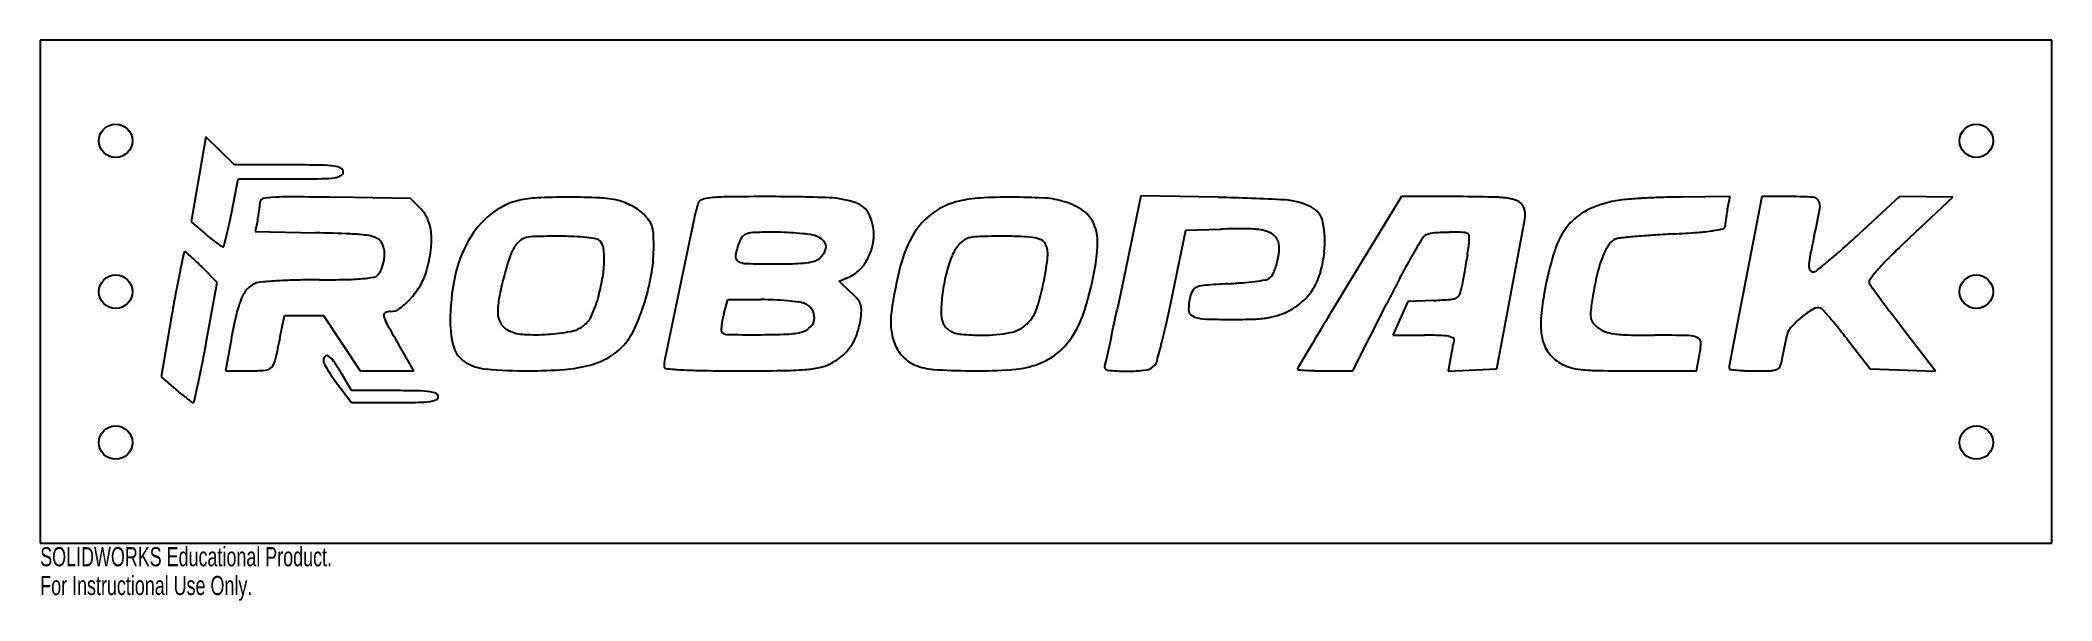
# Model space of a CAD drawing. Header units: inches. Extents: x -0.4 to 19.6, y 6.9 to 12.5.
import ezdxf

# ---------------------------------------------------------------- set-up
doc = ezdxf.new("R2010")
doc.units = ezdxf.units.IN
doc.header["$MEASUREMENT"] = 0
doc.styles.add('SLDTEXTSTYLE0', font='TXT', dxfattribs={"width": 0.7})

msp = doc.modelspace()

# ---------------------------------------------------------------- linework, layer by layer
at = {"color": 7, "linetype": 'Continuous', "lineweight": 25}
for p, q in [((19.625, 12.5), (-0.375, 12.5)), ((-0.375, 12.5), (-0.375, 7.5)), ((19.625, 7.5), (19.625, 12.5)), ((1.272, 11.54), (1.127, 10.696)), ((1.558, 11.26), (1.272, 11.54)), ((2.098, 11.26), (1.558, 11.26)), ((1.529, 10.794), (1.594, 11.122)), ((1.594, 11.122), (2.116, 11.122)), ((3.305, 10.925), (2.558, 10.938)), ((3.411, 10.82), (3.305, 10.925)), ((10.567, 10.952), (10.398, 10.135)), ((11.336, 10.938), (10.567, 10.952)), ((13.159, 10.945), (12.642, 10.097)), ((13.722, 10.945), (13.159, 10.945)), ((16.426, 10.945), (15.939, 10.941)), ((16.402, 10.822), (16.426, 10.945)), ((16.741, 10.945), (16.579, 10.104)), ((17.031, 10.945), (16.741, 10.945)), ((18.11, 10.945), (17.706, 10.571)), ((18.641, 10.941), (18.11, 10.945)), ((18.212, 10.536), (18.641, 10.941)), ((1.127, 10.696), (1.279, 10.564)), ((1.787, 10.717), (1.763, 10.598)), ((6.127, 10.727), (5.983, 10.044)), ((10.884, 9.967), (11.015, 10.61)), ((11.015, 10.61), (11.364, 10.622)), ((14.109, 9.232), (14.387, 10.717)), ((1.455, 10.464), (1.478, 10.558)), ((1.763, 10.598), (2.361, 10.584)), ((1.054, 10.385), (1.017, 10.212)), ((1.383, 10.09), (1.235, 10.242)), ((13.8, 10.283), (13.785, 10.195)), ((13.815, 10.363), (13.8, 10.283)), ((1.275, 9.494), (1.383, 10.09)), ((5.983, 10.044), (5.834, 9.328)), ((7.567, 10.103), (7.672, 10.149)), ((7.686, 9.992), (7.567, 10.103)), ((10.398, 10.135), (10.332, 9.819)), ((12.642, 10.097), (12.444, 9.77)), ((13.77, 10.112), (13.759, 10.051)), ((13.785, 10.195), (13.77, 10.112)), ((16.579, 10.104), (16.517, 9.78)), ((17.929, 9.917), (17.839, 10.038)), ((6.421, 9.777), (6.46, 9.921)), ((6.46, 9.921), (6.791, 9.921)), ((12.677, 9.213), (13.009, 9.877)), ((13.224, 9.902), (13.075, 9.567)), ((13.481, 9.913), (13.224, 9.902)), ((0.934, 9.774), (0.826, 9.154)), ((2.008, 9.537), (2.053, 9.764)), ((2.053, 9.764), (2.44, 9.764)), ((2.44, 9.764), (2.807, 9.213)), ((16.517, 9.78), (16.464, 9.503)), ((18.159, 9.615), (18.037, 9.774)), ((18.47, 9.209), (18.159, 9.615)), ((1.522, 9.518), (1.466, 9.213)), ((3.341, 9.213), (3.186, 9.478)), ((10.273, 9.543), (10.221, 9.307)), ((12.278, 9.492), (12.13, 9.244)), ((13.075, 9.567), (13.387, 9.567)), ((16.464, 9.503), (16.418, 9.258)), ((16.946, 9.331), (16.99, 9.557)), ((17.591, 9.527), (17.818, 9.232)), ((1.466, 9.213), (1.699, 9.213)), ((2.807, 9.213), (3.341, 9.213)), ((12.401, 9.213), (12.677, 9.213)), ((13.646, 9.34), (13.623, 9.209)), ((13.623, 9.209), (14.109, 9.232)), ((15.477, 9.213), (16.093, 9.213)), ((16.093, 9.213), (16.117, 9.336)), ((17.818, 9.232), (18.47, 9.209)), ((0.826, 9.154), (0.974, 9.026)), ((1.156, 8.907), (1.193, 9.073)), ((2.581, 9.08), (2.72, 8.898)), ((2.72, 9.016), (2.616, 9.193)), ((3.151, 9.016), (2.72, 9.016)), ((2.72, 8.898), (3.151, 8.898)), ((-0.375, 7.5), (19.625, 7.5))]:
    msp.add_line(p, q, dxfattribs=at)
for centre in [(0.375, 11.5), (18.875, 11.5), (0.375, 10), (18.875, 10), (0.375, 8.5), (18.875, 8.5)]:
    msp.add_circle(centre, 0.166, dxfattribs=at)
for centre, radius, start, end in [((2.098, -16.429), 27.689, 89.3385, 90), ((2.404, 10.102), 1.156, 82.7133, 89.3385), ((2.527, 11.062), 0.188, 62.0729, 82.7133), ((2.595, 11.191), 0.0425, 359.9986, 62.0729), ((2.122, 36.697), 25.575, 269.9879, 270.6787), ((2.412, 12.208), 1.084, 270.6787, 277.5239), ((2.53, 11.308), 0.176, 277.5239, 298.9021), ((2.595, 11.191), 0.0427, 298.9021, 359.9986), ((0.123, 11.046), 1.696, 350.5514, 352.3004), ((0.311, 11.02), 1.507, 352.3004, 354.0469), ((1.523, 10.894), 0.288, 354.0469, 360), ((1.843, 10.894), 0.0315, 100.4761, 180), ((2, 10.04), 0.9, 93.3922, 100.4761), ((2.122, 7.989), 2.954, 89.5421, 93.3922), ((1.79, -33.502), 44.446, 89.0102, 89.5421), ((3.186, 10.595), 0.318, 22.248, 44.9781), ((4.548, 10.222), 0.705, 103.4129, 129.2815), ((4.604, 9.985), 0.948, 92.4269, 103.4129), ((4.875, 3.584), 7.355, 89.9969, 92.4269), ((4.875, 3.643), 7.296, 87.5506, 89.9969), ((5.144, 9.933), 1, 76.941, 87.5506), ((5.272, 10.483), 0.435, 67.7669, 76.941), ((5.152, 10.19), 0.752, 61.6732, 67.7669), ((5.161, 10.206), 0.734, 55.5348, 61.6732), ((5.376, 10.519), 0.354, 44.9455, 55.5348), ((7.876, 10.357), 1.788, 163.1338, 168.0513), ((6.221, 10.859), 0.0584, 108.7252, 163.1338), ((6.332, 10.533), 0.403, 95.6244, 108.7252), ((6.481, 9.015), 1.928, 90.5241, 95.6244), ((6.849, -31.195), 42.14, 89.9814, 90.5241), ((6.857, -5.662), 16.607, 87.8876, 89.9814), ((7.437, 10.038), 0.896, 70.3559, 87.8876), ((7.661, 10.665), 0.23, 26.7666, 70.3559), ((8.93, 10.184), 0.736, 103.1915, 125.3749), ((9.037, 9.728), 1.204, 93.1884, 103.1915), ((9.29, 5.195), 5.745, 90.0472, 93.1884), ((9.29, 5.03), 5.909, 87.0262, 90.0472), ((9.55, 10.047), 0.886, 74.7528, 87.0262), ((9.593, 10.202), 0.725, 57.9265, 74.7528), ((9.809, 10.546), 0.319, 26.8244, 57.9265), ((11.042, -5.419), 16.359, 86.6416, 88.9698), ((11.962, 10.25), 0.663, 62.848, 86.6416), ((12.165, 10.647), 0.218, 11.0214, 62.848), ((13.722, -1.582), 12.527, 88.134, 90), ((14.111, 10.345), 0.593, 71.0556, 88.134), ((14.264, 10.793), 0.12, 21.1376, 71.0556), ((14.171, 10.757), 0.219, 349.3919, 21.1376), ((15.248, 10.312), 0.553, 115.9348, 141.5353), ((15.512, 9.77), 1.156, 101.1851, 115.9348), ((15.446, 10.105), 0.814, 94.5755, 101.1851), ((15.948, 3.83), 7.109, 93.2325, 94.5755), ((15.991, 3.066), 7.875, 91.8219, 93.2325), ((16.016, 2.284), 8.657, 90.5073, 91.8219), ((18.262, 10.45), 1.898, 168.6901, 170.2452), ((17.031, 7.269), 3.676, 86.631, 90), ((17.243, 10.866), 0.073, 30.457, 86.631), ((8.02, 12.584), 9.464, 347.5947, 349.2984), ((17.212, 10.847), 0.109, 349.2984, 30.457), ((-3.457, 11.733), 5.073, 346.6074, 347.8765), ((-7.245, 12.546), 8.947, 347.8765, 348.7064), ((0.256, 11.023), 1.561, 348.6901, 350.5514), ((3.046, 10.537), 0.469, 5.2514, 22.248), ((4.683, 10.056), 0.919, 129.2815, 150.4843), ((5.284, 10.428), 0.483, 34.8486, 44.9455), ((5.511, 10.586), 0.207, 15.8044, 34.8486), ((5.373, 10.547), 0.351, 2.2911, 15.8044), ((7.471, 10.57), 0.442, 0.0003, 26.7666), ((8.907, 10.217), 0.696, 125.3749, 148.5108), ((9.728, 10.505), 0.409, 0.2629, 26.8244), ((11.602, 3.426), 7.2, 89.7895, 91.9001), ((11.626, 9.795), 0.83, 79.4464, 89.7895), ((11.727, 10.34), 0.276, 59.2065, 79.4464), ((11.378, 10.494), 1.019, 354.5108, 11.0214), ((15.424, 10.172), 0.778, 141.5353, 162.3364), ((15.943, 12.719), 2.136, 274.284, 278.4484), ((16.073, 11.843), 1.25, 278.4484, 283.1382), ((16.352, 10.65), 0.0253, 283.1382, 0), ((16.607, 10.65), 0.23, 173.3928, 180), ((18.005, 10.488), 1.637, 171.8407, 173.3928), ((18.203, 10.46), 1.837, 170.2452, 171.8407), ((2.435, 11.903), 1.769, 229.1588, 231.6556), ((1.909, 11.237), 0.92, 231.6556, 235.729), ((2.004, 11.377), 1.09, 235.729, 238.473), ((1.44, 10.457), 0.0101, 238.473, 314.9999), ((1.425, 10.472), 0.0313, 314.9999, 346.359), ((1.73, -17.313), 27.905, 87.9874, 88.7031), ((2.653, 8.97), 1.605, 82.2552, 87.9874), ((2.816, 10.169), 0.396, 68.7077, 82.2552), ((2.916, 10.424), 0.122, 36.1514, 68.7077), ((2.882, 10.399), 0.163, 9.7992, 36.1514), ((2.714, 10.37), 0.335, 354.379, 9.7992), ((1.811, 10.653), 1.715, 344.9293, 351.9311), ((2.791, 10.514), 0.725, 351.9311, 5.2514), ((4.979, 9.889), 1.259, 150.4843, 168.2433), ((4.758, 10.181), 0.493, 146.7661, 161.4415), ((4.563, 10.309), 0.26, 129.9243, 146.7661), ((4.486, 10.401), 0.139, 103.0633, 129.9243), ((4.559, 10.085), 0.464, 91.21, 103.0633), ((4.776, -0.212), 10.763, 90, 91.21), ((4.776, 6.355), 4.196, 87.8428, 90), ((4.873, 8.922), 1.627, 83.4661, 87.8428), ((4.926, 9.38), 1.166, 78.8882, 83.4661), ((5.136, 10.451), 0.075, 45, 78.8882), ((5.099, 10.414), 0.128, 8.9423, 45), ((4.516, 10.322), 0.717, 358.8793, 8.9423), ((4.165, 10.442), 1.56, 349.7151, 359.2062), ((3.126, 10.457), 2.599, 359.2062, 2.2911), ((7.288, 10.218), 0.764, 159.1833, 169.2384), ((6.771, 10.415), 0.211, 140.9983, 159.1833), ((6.675, 10.492), 0.0877, 106.0181, 140.9983), ((6.736, 10.279), 0.309, 91.3446, 106.0181), ((6.926, 2.211), 8.38, 90, 91.3446), ((6.926, 7.712), 2.879, 87.4636, 90), ((6.939, 8.016), 2.574, 84.7054, 87.4636), ((6.965, 8.299), 2.29, 82.0544, 84.7054), ((7.245, 10.302), 0.268, 69.1826, 82.0544), ((7.256, 10.332), 0.236, 50.322, 69.1826), ((7.186, 10.531), 0.274, 314.9999, 332.0287), ((7.352, 10.447), 0.0861, 10.3269, 50.322), ((7.346, 10.446), 0.0922, 332.0287, 10.3269), ((7.387, 10.577), 0.527, 330.1956, 344.8027), ((7.414, 10.57), 0.5, 344.8027, 0.0003), ((9.308, 9.971), 1.166, 148.5108, 165.49), ((9.071, 10.196), 0.413, 141.8116, 159.3134), ((8.988, 10.261), 0.308, 126.6899, 141.8116), ((8.903, 10.375), 0.166, 102.6674, 126.6899), ((8.977, 10.046), 0.502, 91.293, 102.6674), ((9.191, 0.563), 9.988, 90, 91.293), ((9.191, 4.218), 6.333, 88.3073, 90), ((9.349, 9.58), 0.968, 81.5304, 88.3073), ((9.437, 10.166), 0.376, 70.0201, 81.5304), ((9.53, 10.424), 0.102, 39.6901, 70.0201), ((9.514, 10.41), 0.123, 15.8143, 39.6901), ((9.414, 10.382), 0.228, 0.7657, 15.8143), ((8.697, 10.501), 1.44, 349.8486, 0.2629), ((11.789, 10.443), 0.156, 28.1581, 59.2065), ((11.787, 10.442), 0.158, 357.2401, 28.1581), ((11.216, 10.47), 0.729, 347.2999, 357.2401), ((23.618, 4.384), 11.952, 149.0256, 150.0399), ((13.432, 10.498), 0.0722, 110.9937, 149.0256), ((13.509, 10.299), 0.286, 94.0994, 110.9937), ((13.657, 8.234), 2.356, 90.5265, 94.0994), ((13.668, 7.037), 3.554, 88.126, 90.5265), ((13.782, 10.525), 0.0634, 44.9999, 88.126), ((12.305, 10.632), 1.533, 349.914, 352.6424), ((12.9, 10.555), 0.934, 352.6424, 356.6272), ((13.81, 10.553), 0.0232, 359.6271, 44.9999), ((12.824, 10.56), 1.01, 356.6272, 359.6271), ((17.749, 9.432), 3.218, 162.3364, 170.5335), ((15.753, 10.118), 0.636, 146.1105, 157.3448), ((15.338, 10.396), 0.137, 110.9932, 146.1105), ((15.345, 10.378), 0.156, 95.5889, 110.9932), ((16.677, -3.24), 13.839, 94.9623, 95.5889), ((16.3, 1.102), 9.481, 93.8761, 94.9623), ((16.683, -4.552), 15.148, 93.1116, 93.8761), ((15.219, 22.389), 11.833, 273.1116, 274.284), ((29.765, 7.801), 12.801, 167.5947, 168.5514), ((13.932, 14.516), 5.458, 309.5386, 311.4906), ((11.276, 17.519), 9.467, 311.4906, 312.7829), ((26.843, 1.398), 12.57, 133.3679, 134.646), ((10.313, 8.263), 9.498, 168.1599, 169.3912), ((1.064, 10.383), 0.0107, 90.0002, 168.0252), ((1.064, 10.372), 0.0213, 49.621, 90.0002), ((-0.619, 8.394), 2.619, 48.3032, 49.621), ((-0.028, 9.057), 1.731, 45.9162, 48.3032), ((-0.881, 8.175), 2.958, 44.318, 45.9162), ((2.758, 10.343), 0.285, 321.7744, 339.7141), ((2.676, 10.374), 0.372, 339.7141, 354.379), ((2.937, 10.35), 0.549, 329.3909, 344.9293), ((7.102, 9.394), 2.965, 161.4415, 165.3347), ((4.144, 10.329), 1.089, 350.4031, 358.8793), ((6.59, 10.351), 0.0539, 169.2384, 238.7412), ((6.652, 10.452), 0.173, 238.7412, 268.3598), ((6.926, 20.03), 9.754, 268.3598, 270.0002), ((6.926, 17.299), 7.023, 270.0002, 271.6196), ((7.092, 11.431), 1.153, 271.6196, 277.7811), ((7.184, 10.756), 0.472, 277.7811, 287.8641), ((7.291, 10.426), 0.125, 287.8641, 314.9999), ((7.545, 10.437), 0.315, 293.8763, 314.8328), ((7.431, 10.552), 0.477, 314.8328, 330.1956), ((12.022, 9.269), 3.969, 165.49, 172.3076), ((10.117, 9.801), 1.531, 159.3134, 165.9212), ((5.395, 10.875), 4.28, 350.2695, 352.2441), ((9.052, 10.377), 0.59, 352.2441, 0.7657), ((6.56, 10.883), 3.611, 343.1367, 349.8486), ((11.217, 10.47), 0.728, 337.4505, 347.2999), ((11.291, 10.502), 1.107, 344.144, 354.5108), ((19.439, 6.793), 7.129, 150.0399, 152.0613), ((17.844, 9.523), 2.815, 165.973, 170.6875), ((16.186, 9.937), 1.106, 157.3448, 165.973), ((17.722, 10.24), 0.513, 168.5514, 178.4077), ((17.277, 10.253), 0.0679, 178.4077, 214.9708), ((17.253, 10.236), 0.0389, 214.9708, 270.2799), ((17.253, 10.248), 0.0512, 270.2799, 308.5905), ((11.376, 17.612), 9.473, 308.5905, 309.5386), ((18.768, 9.452), 1.162, 139.2599, 145.0132), ((19.569, 8.763), 2.218, 134.646, 139.2599), ((19.227, 6.593), 18.568, 169.3912, 170.1367), ((1.959, 9.793), 0.362, 139.4489, 157.0655), ((1.828, 9.905), 0.189, 110.8168, 139.4489), ((1.842, 9.868), 0.229, 94.6396, 110.8168), ((2.364, 3.433), 6.685, 93.2311, 94.6396), ((2.335, 3.951), 6.166, 91.4022, 93.2311), ((2.399, 1.324), 8.794, 90, 91.4022), ((2.399, 22.96), 12.842, 270, 271.1434), ((2.603, 12.77), 2.65, 271.1434, 274.8287), ((2.691, 11.726), 1.602, 274.8287, 278.9941), ((2.931, 10.207), 0.0644, 278.9941, 321.7744), ((2.671, 10.507), 0.858, 318.2754, 329.3909), ((5.884, 9.7), 2.183, 168.2433, 180.0016), ((7.033, 9.412), 2.894, 165.3347, 169.4174), ((3.21, 10.487), 2.036, 345.0972, 350.4031), ((3.407, 10.58), 2.331, 342.6879, 349.7151), ((10.306, 9.753), 1.726, 165.9212, 172.358), ((7.349, 10.54), 2.297, 342.3857, 350.2695), ((11.285, 9.887), 0.235, 147.4552, 165.1036), ((11.157, 9.969), 0.0826, 108.9968, 147.4552), ((11.236, 9.741), 0.324, 94.2806, 108.9968), ((12.12, -2.079), 12.177, 93.2039, 94.2806), ((11.179, 14.735), 4.663, 273.2039, 274.9061), ((11.314, 13.163), 3.086, 274.9061, 277.2251), ((11.254, 13.633), 3.559, 277.2251, 278.8967), ((11.791, 10.203), 0.0879, 278.8967, 302.9474), ((11.766, 10.242), 0.134, 302.9474, 337.4505), ((11.785, 10.334), 0.583, 313.0162, 329.2845), ((11.697, 10.387), 0.685, 329.2845, 344.144), ((24.005, 4.372), 12.296, 152.0613, 153.405), ((13.325, 10.127), 0.441, 339.7146, 350.0368), ((17.849, 10.095), 0.0402, 145.0132, 210.3735), ((18.177, 10.287), 0.419, 210.3735, 216.4168), ((2.484, 9.571), 0.931, 157.0655, 167.1179), ((3.107, 9.704), 0.0991, 90, 121.2204), ((3.107, 9.959), 0.156, 270, 306.8195), ((2.749, 10.438), 0.754, 306.8195, 318.2754), ((5.014, 9.789), 0.84, 169.4174, 179.6718), ((3.868, 10.312), 1.356, 336.326, 345.0972), ((3.586, 10.524), 2.143, 335.5292, 342.6879), ((6.791, 6.814), 3.107, 87.5269, 90), ((6.806, 7.18), 2.741, 84.8122, 87.5269), ((6.833, 7.471), 2.448, 82.2169, 84.8122), ((7.128, 9.627), 0.273, 69.1832, 82.2169), ((7.168, 9.734), 0.158, 34.6395, 69.1832), ((7.186, 9.747), 0.136, 355.9669, 34.6395), ((7.059, 9.32), 0.919, 41.0075, 46.9502), ((7.638, 9.823), 0.152, 18.5508, 41.0075), ((6.756, 9.872), 1.036, 351.2316, 356.6931), ((7.632, 9.821), 0.158, 356.6931, 18.5508), ((8.845, 9.698), 0.764, 172.3076, 185.6534), ((9.956, 9.8), 1.373, 172.358, 180), ((8.909, 9.8), 0.327, 180, 200.7809), ((9.164, 9.964), 0.393, 313.2937, 342.3857), ((8.934, 10.164), 1.131, 327.1906, 343.1367), ((-33.76, 19.118), 45.061, 347.7319, 348.0901), ((-2.009, 12.596), 13.158, 347.3617, 348.4768), ((11.518, 9.825), 0.475, 165.1036, 180.4239), ((11.115, 9.822), 0.0725, 180.4239, 241.6809), ((11.669, 10.551), 0.829, 288.9005, 297.0628), ((11.774, 10.346), 0.598, 297.0628, 313.0162), ((13.221, 15.659), 5.752, 272.5911, 274.2602), ((13.636, 10.084), 0.161, 274.2602, 296.3175), ((13.679, 9.996), 0.0632, 296.3175, 339.7146), ((17.46, 9.48), 2.925, 170.5335, 175.0222), ((15.315, 9.777), 0.276, 171.9303, 186.936), ((22.542, 8.752), 7.576, 170.6875, 171.9303), ((17.709, 9.052), 0.899, 120.4468, 129.4754), ((17.298, 9.749), 0.09, 71.5698, 120.4468), ((17.31, 9.785), 0.052, 41.6798, 71.5698), ((12.79, 5.761), 6.104, 40.674, 41.6798), ((35.707, 23.297), 22.251, 216.9654, 217.428), ((7.455, 8.434), 6.031, 167.1179, 169.6469), ((3.072, 9.762), 0.0317, 121.2204, 193.6811), ((3.329, 9.824), 0.296, 193.6811, 209.2754), ((14.407, 16.035), 12.996, 209.2754, 210.3006), ((4.61, 9.7), 0.909, 180.0016, 196.1576), ((4.384, 9.793), 0.21, 179.6718, 211.5161), ((4.364, 9.781), 0.187, 211.5161, 246.2077), ((4.46, 9.999), 0.425, 246.2077, 267.0665), ((4.547, 11.488), 1.916, 273.6734, 280.5477), ((4.842, 9.904), 0.305, 280.5477, 307.2872), ((4.863, 9.876), 0.27, 307.2872, 336.326), ((4.916, 9.919), 0.682, 318.7168, 335.5292), ((6.919, 9.61), 0.523, 173.8103, 178.7127), ((6.434, 9.62), 0.0385, 178.7127, 211.7178), ((6.998, 9.601), 0.602, 168.6247, 173.8103), ((6.449, 9.63), 0.0561, 211.7178, 269.1536), ((7.226, 9.555), 0.835, 164.5645, 168.6247), ((7.024, 10.258), 0.681, 272.3791, 285.4266), ((7.159, 9.766), 0.17, 285.4266, 318.2795), ((7.181, 9.747), 0.142, 318.2795, 355.9669), ((7.024, 9.83), 0.764, 340.1707, 351.2316), ((8.583, 9.672), 0.5, 185.6534, 203.9805), ((8.733, 9.733), 0.138, 200.7809, 240.3627), ((8.808, 9.866), 0.291, 240.3627, 264.6658), ((9.205, 9.92), 0.333, 280.8001, 313.2937), ((2.983, 11.476), 8.042, 345.75, 347.3617), ((11.195, 9.971), 0.241, 241.6809, 267.8361), ((11.472, 17.31), 7.586, 267.8361, 269.9992), ((11.472, 16.687), 6.963, 269.9992, 271.8229), ((11.657, 10.867), 1.14, 271.8229, 278.7698), ((11.737, 10.355), 0.621, 278.7698, 288.9005), ((61.481, -19.727), 57.225, 148.972, 149.2961), ((15.222, 9.675), 0.678, 175.0222, 191.707), ((15.138, 9.755), 0.098, 186.936, 218.5867), ((15.33, 9.909), 0.345, 218.5867, 231.001), ((15.264, 9.827), 0.239, 231.001, 250.153), ((15.33, 10.01), 0.433, 250.153, 262.4328), ((17.172, 9.522), 0.186, 138.9421, 169.0669), ((17.699, 9.063), 0.885, 129.4754, 138.9421), ((14.416, 7.158), 3.96, 38.8287, 40.674), ((12.361, 5.504), 6.598, 37.5699, 38.8287), ((-15.116, 12.454), 16.657, 348.9617, 349.7615), ((-4.843, 10.884), 6.983, 347.0096, 348.8823), ((3.98, 9.518), 0.253, 196.1576, 237.956), ((4.541, 11.574), 2.002, 267.0665, 273.6734), ((4.988, 9.855), 0.585, 300.0438, 318.7168), ((6.718, 27.821), 18.249, 269.1536, 270.1274), ((6.742, 17.041), 7.469, 270.1274, 272.3791), ((7.288, 9.729), 0.481, 309.5556, 325.0702), ((7.269, 9.742), 0.504, 325.0702, 340.1707), ((8.496, 9.633), 0.405, 203.9805, 224.6258), ((8.993, 11.842), 2.275, 264.6658, 270), ((8.993, 11.035), 1.468, 270, 280.8001), ((9.305, 9.925), 0.689, 305.7969, 327.1906), ((-0.906, 12.464), 12.054, 344.8454, 345.75), ((13.387, 4.594), 4.973, 88.2615, 90), ((13.517, 8.902), 0.663, 80.5841, 88.2615), ((13.597, 9.384), 0.174, 64.1856, 80.5841), ((16.643, 8.821), 3.041, 168.1629, 169.9226), ((16.326, 8.887), 2.718, 167.1751, 168.1629), ((13.665, 9.523), 0.0195, 343.0036, 64.1856), ((14.052, 9.405), 0.386, 163.0036, 167.1751), ((14.915, 9.611), 0.365, 191.707, 216.0667), ((15.439, 10.827), 1.257, 262.4328, 268.8362), ((15.674, 22.396), 12.829, 268.8362, 270), ((15.674, -9.208), 18.775, 88.96, 90), ((16.011, 9.363), 0.201, 62.4551, 88.96), ((16.076, 9.488), 0.0603, 356.9167, 62.4551), ((15.092, 9.541), 1.045, 348.6901, 356.9167), ((-7.127, 10.896), 8.517, 347.6404, 348.9617), ((1.699, 11.429), 2.216, 270, 274.263), ((1.857, 9.313), 0.0943, 274.263, 316.3855), ((1.821, 9.346), 0.143, 316.3855, 347.0096), ((2.497, 9.317), 0.0563, 135.1484, 179.9995), ((2.508, 9.317), 0.0668, 179.9995, 207.2418), ((3.508, 9.832), 1.192, 207.2418, 210.582), ((2.475, 9.339), 0.0253, 54.7424, 135.1484), ((3.572, 9.869), 1.266, 210.582, 214.3864), ((2.359, 9.174), 0.227, 34.9438, 54.7424), ((1.189, 8.357), 1.654, 30.372, 34.9438), ((4.103, 9.715), 0.486, 237.956, 264.9565), ((4.48, 13.982), 4.769, 264.9565, 270), ((4.48, 13.971), 4.758, 270, 274.2976), ((4.733, 10.597), 1.374, 274.2976, 285.1297), ((4.886, 10.033), 0.79, 285.1297, 300.0438), ((6.171, 9.258), 0.344, 168.2022, 180), ((5.85, 9.258), 0.023, 180, 264.3746), ((6.24, 13.223), 4.007, 264.3746, 266.5695), ((6.285, 13.972), 4.757, 266.5695, 269.2824), ((6.582, 37.696), 28.483, 269.2824, 270.0051), ((6.582, 44.731), 35.518, 270.0051, 270.681), ((6.963, 12.683), 3.468, 270.681, 274.4125), ((7.138, 10.408), 1.186, 274.4125, 281.4317), ((7.293, 9.644), 0.407, 281.4317, 297.0176), ((7.187, 9.851), 0.639, 297.0176, 309.5556), ((8.462, 9.599), 0.357, 224.6258, 247.3236), ((8.547, 9.805), 0.579, 247.3236, 266.1104), ((8.93, 15.435), 6.222, 266.1104, 269.4025), ((8.924, 14.855), 5.642, 269.4025, 273.1084), ((9.16, 10.518), 1.3, 273.1084, 284.1335), ((9.312, 9.915), 0.677, 284.1335, 305.7969), ((10.241, 9.254), 0.0343, 159.0064, 263.3409), ((9.944, 9.368), 0.284, 339.0064, 347.664), ((10.414, 10.738), 1.529, 263.3409, 270.3013), ((10.413, 10.92), 1.711, 270.3013, 276.9561), ((10.605, 9.353), 0.132, 276.9561, 320.3103), ((10.616, 9.344), 0.117, 320.3103, 344.8454), ((12.152, 9.23), 0.0259, 149.1873, 180), ((12.133, 9.23), 0.00716, 180, 265.4043), ((12.507, 13.879), 4.671, 265.4043, 266.3179), ((12.349, 11.431), 2.217, 266.3179, 268.6174), ((12.401, 13.588), 4.376, 268.6174, 270), ((16.712, 8.809), 3.111, 169.9226, 170.1764), ((14.947, 9.634), 0.404, 216.0667, 238.6279), ((14.937, 9.618), 0.384, 238.6279, 253.9317), ((15.014, 9.888), 0.666, 253.9317, 264.0782), ((15.155, 11.245), 2.03, 264.0782, 269.1682), ((15.483, 33.844), 24.631, 269.1682, 269.9863), ((16.525, 9.238), 0.108, 169.4109, 180.0001), ((16.427, 9.238), 0.0102, 180.0001, 262.1176), ((16.666, 10.969), 1.758, 262.1176, 264.2665), ((16.622, 10.525), 1.311, 264.2665, 267.7931), ((16.67, 11.785), 2.573, 267.7931, 270), ((16.67, 14.941), 5.729, 270, 271.6403), ((16.83, 9.376), 0.161, 271.6403, 293.1986), ((16.87, 9.282), 0.0592, 293.1986, 337.6029), ((16.582, 9.401), 0.37, 337.6029, 349.0669), ((2.773, 11.114), 2.756, 229.252, 230.8331), ((3.976, 10.146), 1.756, 214.3864, 217.3638), ((3.151, -3.679), 12.695, 88.9506, 90), ((3.365, 8.015), 0.999, 82.2053, 88.9506), ((3.469, 8.774), 0.233, 66.357, 82.2053), ((2.085, 10.269), 1.666, 230.8331, 233.1378), ((2.491, 10.81), 2.343, 233.1378, 234.5059), ((1.146, 8.924), 0.0259, 234.5059, 268.5302), ((1.145, 8.909), 0.0108, 268.5302, 347.4859), ((3.151, 21.585), 12.687, 270, 271.0497), ((3.366, 9.898), 0.998, 271.0497, 277.7972), ((3.469, 9.139), 0.233, 277.7972, 293.6514), ((3.549, 8.957), 0.0333, 359.4184, 66.357), ((3.549, 8.957), 0.0333, 293.6514, 359.4184)]:
    msp.add_arc(centre, radius, start, end, dxfattribs=at)

# ---------------------------------------------------------------- texts
at = {"color": 7, "linetype": 'Continuous', "char_height": 0.1903, "attachment_point": 1, "style": 'SLDTEXTSTYLE0'}
for s, insert in [('SOLIDWORKS Educational Product.', (-0.375, 7.46)), ('For Instructional Use Only.', (-0.375, 7.174))]:
    msp.add_mtext(s, dxfattribs=dict(at, insert=insert))

doc.saveas('drawing.dxf')
